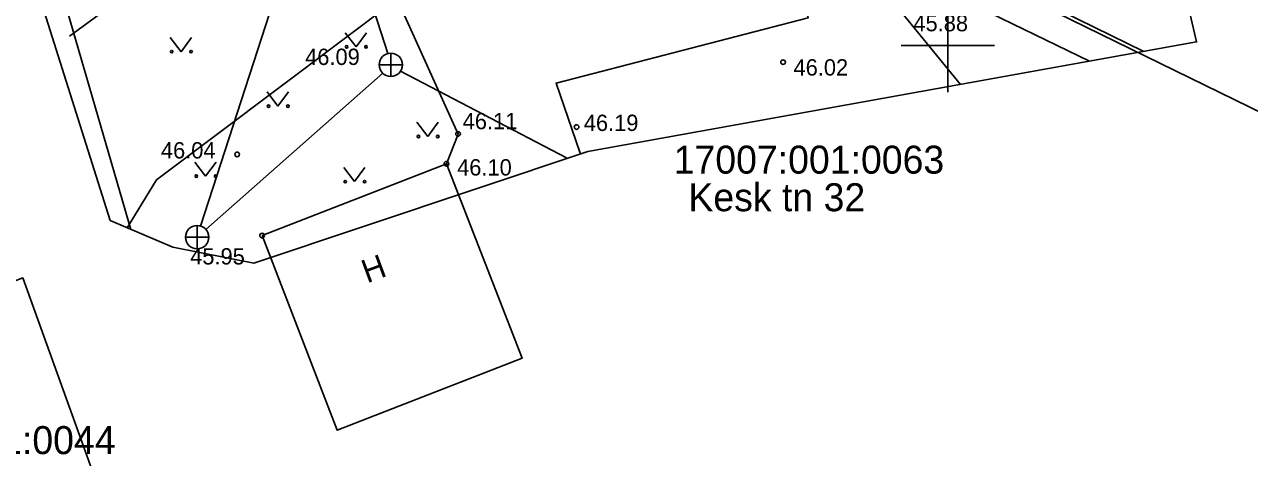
# Model space of a CAD drawing. Extents: x 641934 to 642134, y 6456183 to 6456320.
# Drawn here: x 642010.4 to 642062.9, y 6456232.3 to 6456250.9 of the extents above; entities that cross this region are included whole.
import ezdxf

# ---------------------------------------------------------------- set-up
doc = ezdxf.new("R2010")
doc.units = 0
for name, color, linetype in [('AED', 7, 'Continuous'), ('HALJASTUS', 7, 'Continuous'), ('HOONE', 7, 'Continuous'), ('KKAEV', 7, 'Continuous'), ('KORGUS', 7, 'Continuous'), ('KTRASS', 7, 'Continuous'), ('MOOTPIIR', 7, 'Continuous'), ('MPKAABEL', 7, 'Continuous'), ('PIIR', 7, 'Continuous'), ('TEE', 7, 'Continuous'), ('VORK', 7, 'Continuous'), ('VTRASS', 7, 'Continuous')]:
    doc.layers.add(name, color=color, linetype=linetype)

msp = doc.modelspace()

# ---------------------------------------------------------------- linework, layer by layer
at = {"layer": 'AED'}
msp.add_lwpolyline([(642058.412, 6456249.739), (642053.449, 6456252.186), (642045.614, 6456288.16)], dxfattribs=at)
at = {"layer": 'HALJASTUS'}
for p, q in [((642024.166, 6456250.544), (642024.63, 6456249.938)), ((642024.63, 6456249.938), (642025.075, 6456250.544)), ((642016.667, 6456250.335), (642017.13, 6456249.728)), ((642017.13, 6456249.728), (642017.576, 6456250.335)), ((642020.82, 6456248.003), (642021.283, 6456247.396)), ((642021.283, 6456247.396), (642021.729, 6456248.003)), ((642027.244, 6456246.702), (642027.707, 6456246.096)), ((642027.707, 6456246.096), (642028.153, 6456246.702)), ((642017.72, 6456244.999), (642018.183, 6456244.392)), ((642018.183, 6456244.392), (642018.629, 6456244.999)), ((642024.106, 6456244.766), (642024.57, 6456244.16)), ((642024.57, 6456244.16), (642025.015, 6456244.766))]:
    msp.add_line(p, q, dxfattribs=at)
for centre in [(642024.229, 6456249.938), (642025.057, 6456249.938), (642016.729, 6456249.728), (642017.558, 6456249.728), (642020.882, 6456247.396), (642021.711, 6456247.396), (642027.306, 6456246.096), (642028.135, 6456246.096), (642017.782, 6456244.392), (642018.611, 6456244.392), (642024.169, 6456244.16), (642024.998, 6456244.16)]:
    msp.add_circle(centre, 0.055, dxfattribs=at)
at = {"layer": 'HOONE'}
msp.add_lwpolyline([(642020.604, 6456241.847), (642028.509, 6456244.924), (642031.754, 6456236.588), (642023.823, 6456233.501), (642020.604, 6456241.847)], dxfattribs=at)
at = {"layer": 'KKAEV'}
for p, q in [((642026.121, 6456248.667), (642026.121, 6456249.667)), ((642025.621, 6456249.167), (642026.621, 6456249.167)), ((642017.82, 6456241.28), (642017.82, 6456242.28)), ((642017.32, 6456241.78), (642018.32, 6456241.78))]:
    msp.add_line(p, q, dxfattribs=at)
for centre in [(642026.121, 6456249.167), (642017.82, 6456241.78)]:
    msp.add_circle(centre, 0.5, dxfattribs=at)
at = {"layer": 'KORGUS'}
for centre in [(642042.941, 6456249.28), (642029.004, 6456246.206), (642034.09, 6456246.501), (642019.534, 6456245.328), (642028.509, 6456244.924), (642020.604, 6456241.847)]:
    msp.add_circle(centre, 0.1, dxfattribs=at)
at = {"layer": 'KTRASS'}
for points in [[(642017.969, 6456242.249), (642023.018, 6456257.857)], [(642023.345, 6456257.847), (642025.991, 6456249.646)], [(642045.675, 6456254.288), (642050.556, 6456248.324)], [(642012.341, 6456250.398), (642016.809, 6456253.669)], [(642026.538, 6456248.896), (642033.659, 6456245.186)], [(642018.196, 6456242.106), (642025.779, 6456248.807)]]:
    msp.add_lwpolyline(points, dxfattribs=at)
at = {"layer": 'MOOTPIIR'}
msp.add_lwpolyline([(642014.084, 6456242.495), (642016.776, 6456241.358), (642020.25, 6456240.662), (642034.574, 6456245.446), (642060.673, 6456250.147), (642048.551, 6456302.467), (642027.248, 6456296.179), (642012.718, 6456288.037), (642002.285, 6456280.822), (642008.93, 6456258.789)], close=True, dxfattribs=at)
at = {"layer": 'MPKAABEL'}
msp.add_lwpolyline([(642014.816, 6456242.186), (642016.08, 6456244.23), (642034.356, 6456257.976), (642034.836, 6456258.589)], dxfattribs=at)
at = {"layer": 'PIIR'}
for points in [[(642066.945, 6456246.877), (642064.21, 6456246.74), (642053.37, 6456252.05), (642045.24, 6456290.33), (642065.927, 6456299.842)], [(641998.52, 6456235.45), (642010.34, 6456240.03), (642014.96, 6456227.22), (642003.16, 6456222.82), (641998.52, 6456235.45)]]:
    msp.add_lwpolyline(points, dxfattribs=at)
at = {"layer": 'TEE'}
for points in [[(642044.358, 6456261.504), (642045.231, 6456260.352), (642046.829, 6456258.412), (642051.835, 6456251.383), (642056.085, 6456249.32)], [(642028.509, 6456244.924), (642029.005, 6456246.199), (642025.842, 6456253.223), (642026.742, 6456255.007), (642028.345, 6456256.707), (642034.205, 6456257.959), (642035.79, 6456258.325), (642035.747, 6456258.505)]]:
    msp.add_lwpolyline(points, dxfattribs=at)
at = {"layer": 'VORK'}
for p, q in [((642050, 6456252), (642050, 6456248)), ((642048, 6456250), (642052, 6456250))]:
    msp.add_line(p, q, dxfattribs=at)
at = {"layer": 'VTRASS'}
for points in [[(642014.982, 6456242.115), (642005.3, 6456275.34), (642002.901, 6456281.247)], [(642034.24, 6456245.386), (642033.212, 6456248.38), (642044.019, 6456251.187), (642041.873, 6456260.659)]]:
    msp.add_lwpolyline(points, dxfattribs=at)

# ---------------------------------------------------------------- texts
at = {"layer": 'HOONE'}
msp.add_text('H', height=1, rotation=20.3502, dxfattribs=at).set_placement((642025.104, 6456239.795))
at = {"layer": 'KORGUS'}
for s, p in [('45.88', (642048.529, 6456250.603)), ('46.09', (642022.45, 6456249.159)), ('46.02', (642043.39, 6456248.706)), ('46.11', (642029.205, 6456246.404)), ('46.19', (642034.397, 6456246.33)), ('46.04', (642016.265, 6456245.153)), ('46.10', (642028.966, 6456244.422)), ('45.95', (642017.52, 6456240.608))]:
    msp.add_text(s, height=0.7, dxfattribs=at).set_placement(p)
at = {"layer": 'PIIR'}
for s, p in [('17007:001:0063', (642038.25, 6456244.502)), ('Kesk tn 32', (642038.882, 6456242.891)), ('17007:001:0044', (642002.721, 6456232.481))]:
    msp.add_text(s, height=1.2, dxfattribs=at).set_placement(p)

doc.saveas('drawing.dxf')
